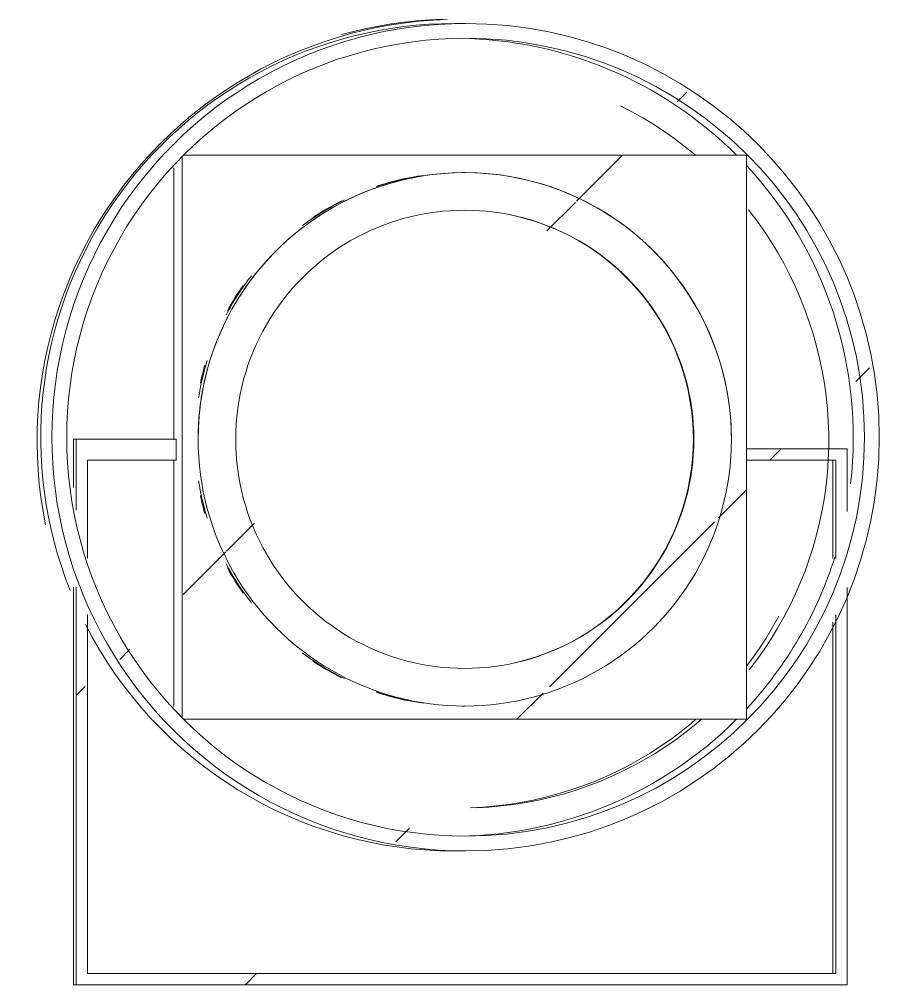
# Model space of a CAD drawing. Header units: centimetres. Extents: x -391356 to -382095, y -768 to 204275.
# Drawn here: x -385264.8 to -385241.45, y 201810.66 to 201836.33 of the extents above; entities that cross this region are included whole.
import ezdxf

# ---------------------------------------------------------------- set-up
doc = ezdxf.new("R2010")
doc.units = ezdxf.units.CM
doc.layers.add('燈具', color=7, linetype='Continuous', lineweight=5)
pattern_1 = [(45.003, (-95.527, 0), (-25.1473063, 25.1392992), []), (45.003, (-95.527, 38.1), (-25.1473063, 25.1392992), [])]
pattern_2 = [(45.003, (-95.626, 0), (-25.1473063, 25.1392992), []), (45.003, (-95.626, 38.1), (-25.1473063, 25.1392992), [])]

# ---------------------------------------------------------------- blocks, each defined once
blk = doc.blocks.new('FP_93-二層天花平面圖')
at = {"layer": '燈具'}
for p, q in [((-388873.587, 201836.118), (-388873.949, 201836.04)), ((-388873.562, 201836.151), (-388873.897, 201836.085)), ((-388873.224, 201836.184), (-388873.587, 201836.118)), ((-388873.226, 201836.207), (-388873.562, 201836.151)), ((-388872.889, 201836.253), (-388873.226, 201836.207)), ((-388872.858, 201836.238), (-388873.224, 201836.184)), ((-388872.55, 201836.289), (-388872.889, 201836.253)), ((-388872.49, 201836.281), (-388872.858, 201836.238)), ((-388872.21, 201836.315), (-388872.55, 201836.289)), ((-388872.121, 201836.311), (-388872.49, 201836.281)), ((-388871.87, 201836.33), (-388872.21, 201836.315)), ((-388871.752, 201836.329), (-388872.121, 201836.311)), ((-388871.556, 201836.219), (-388871.258, 201836.219)), ((-388874.663, 201835.848), (-388875.016, 201835.735)), ((-388874.308, 201835.95), (-388874.663, 201835.848)), ((-388874.229, 201836.008), (-388874.558, 201835.922)), ((-388873.949, 201836.04), (-388874.308, 201835.95)), ((-388873.897, 201836.085), (-388874.229, 201836.008)), ((-388875.364, 201835.611), (-388875.708, 201835.475)), ((-388875.016, 201835.735), (-388875.364, 201835.611)), ((-388875.708, 201835.475), (-388876.047, 201835.328)), ((-388876.381, 201835.17), (-388876.71, 201835.001)), ((-388876.047, 201835.328), (-388876.381, 201835.17)), ((-388877.033, 201834.822), (-388877.35, 201834.632)), ((-388876.71, 201835.001), (-388877.033, 201834.822)), ((-388877.35, 201834.632), (-388877.66, 201834.431)), ((-388877.66, 201834.431), (-388877.964, 201834.221)), ((-388877.964, 201834.221), (-388878.261, 201834.001)), ((-388878.261, 201834.001), (-388878.55, 201833.772)), ((-388878.55, 201833.772), (-388878.831, 201833.533)), ((-388879.105, 201833.285), (-388879.37, 201833.028)), ((-388878.831, 201833.533), (-388879.105, 201833.285)), ((-388879.37, 201833.028), (-388879.626, 201832.763)), ((-388879.626, 201832.763), (-388879.874, 201832.489)), ((-388879.874, 201832.489), (-388880.113, 201832.208)), ((-388880.113, 201832.208), (-388880.342, 201831.919)), ((-388880.342, 201831.919), (-388880.561, 201831.623)), ((-388880.561, 201831.623), (-388880.771, 201831.319)), ((-388880.771, 201831.319), (-388880.97, 201831.009)), ((-388880.97, 201831.009), (-388881.159, 201830.693)), ((-388881.159, 201830.693), (-388881.338, 201830.371)), ((-388881.338, 201830.371), (-388881.505, 201830.043)), ((-388881.505, 201830.043), (-388881.662, 201829.71)), ((-388881.662, 201829.71), (-388881.808, 201829.372)), ((-388881.808, 201829.372), (-388881.943, 201829.03)), ((-388881.943, 201829.03), (-388882.066, 201828.683)), ((-388882.066, 201828.683), (-388882.178, 201828.333)), ((-388882.178, 201828.333), (-388882.278, 201827.979)), ((-388882.278, 201827.979), (-388882.366, 201827.623)), ((-388882.366, 201827.623), (-388882.443, 201827.263)), ((-388882.443, 201827.263), (-388882.508, 201826.902)), ((-388882.508, 201826.902), (-388882.561, 201826.538)), ((-388882.561, 201826.538), (-388882.601, 201826.173)), ((-388882.601, 201826.173), (-388882.63, 201825.808)), ((-388882.63, 201825.808), (-388882.647, 201825.441)), ((-388882.647, 201825.441), (-388882.651, 201825.074)), ((-388882.651, 201825.074), (-388882.644, 201824.708)), ((-388882.644, 201824.708), (-388882.624, 201824.342)), ((-388882.624, 201824.342), (-388882.592, 201823.976)), ((-388882.592, 201823.976), (-388882.548, 201823.613)), ((-388882.548, 201823.613), (-388882.493, 201823.251)), ((-388882.493, 201823.251), (-388882.425, 201822.891)), ((-388871.258, 201814.219), (-388871.556, 201814.219))]:
    blk.add_line(p, q, dxfattribs=at)
blk = doc.blocks.new('FP_94-二層天花平面圖')
at = {"layer": '燈具'}
for p, q in [((-388866.839, 201833.873), (-388867.142, 201834.03)), ((-388866.542, 201833.706), (-388866.839, 201833.873)), ((-388866.251, 201833.529), (-388866.542, 201833.706)), ((-388865.966, 201833.343), (-388866.251, 201833.529)), ((-388865.687, 201833.147), (-388865.966, 201833.343)), ((-388865.415, 201832.941), (-388865.687, 201833.147)), ((-388865.151, 201832.726), (-388865.415, 201832.941)), ((-388863.526, 201830.992), (-388863.732, 201831.262)), ((-388863.33, 201830.714), (-388863.526, 201830.992)), ((-388863.143, 201830.43), (-388863.33, 201830.714)), ((-388862.966, 201830.14), (-388863.143, 201830.43)), ((-388862.799, 201829.844), (-388862.966, 201830.14)), ((-388862.642, 201829.543), (-388862.799, 201829.844)), ((-388862.496, 201829.236), (-388862.642, 201829.543)), ((-388862.36, 201828.925), (-388862.496, 201829.236)), ((-388862.235, 201828.61), (-388862.36, 201828.925)), ((-388862.121, 201828.29), (-388862.235, 201828.61)), ((-388862.018, 201827.967), (-388862.121, 201828.29)), ((-388861.926, 201827.641), (-388862.018, 201827.967)), ((-388861.846, 201827.311), (-388861.926, 201827.641)), ((-388861.777, 201826.98), (-388861.846, 201827.311)), ((-388861.719, 201826.646), (-388861.777, 201826.98)), ((-388861.672, 201826.31), (-388861.719, 201826.646)), ((-388861.638, 201825.974), (-388861.672, 201826.31)), ((-388861.614, 201825.636), (-388861.638, 201825.974)), ((-388861.603, 201825.298), (-388861.614, 201825.636)), ((-388861.603, 201824.96), (-388861.603, 201825.298)), ((-388861.614, 201824.622), (-388861.603, 201824.96)), ((-388861.638, 201824.284), (-388861.614, 201824.622)), ((-388861.672, 201823.948), (-388861.638, 201824.284)), ((-388861.718, 201823.614), (-388861.672, 201823.948)), ((-388861.776, 201823.281), (-388861.718, 201823.614)), ((-388861.845, 201822.951), (-388861.776, 201823.281)), ((-388861.926, 201822.623), (-388861.845, 201822.951)), ((-388862.017, 201822.298), (-388861.926, 201822.623)), ((-388862.12, 201821.977), (-388862.017, 201822.298)), ((-388862.233, 201821.659), (-388862.12, 201821.977)), ((-388862.358, 201821.346), (-388862.233, 201821.659)), ((-388862.493, 201821.037), (-388862.358, 201821.346)), ((-388862.638, 201820.734), (-388862.493, 201821.037)), ((-388862.794, 201820.435), (-388862.638, 201820.734)), ((-388863.093, 201820.165), (-388862.927, 201820.459)), ((-388862.961, 201820.142), (-388862.794, 201820.435)), ((-388863.269, 201819.877), (-388863.093, 201820.165)), ((-388863.137, 201819.855), (-388862.961, 201820.142)), ((-388863.454, 201819.595), (-388863.269, 201819.877)), ((-388863.322, 201819.575), (-388863.137, 201819.855)), ((-388863.649, 201819.32), (-388863.454, 201819.595)), ((-388863.518, 201819.301), (-388863.322, 201819.575)), ((-388863.793, 201819.132), (-388863.649, 201819.32)), ((-388863.722, 201819.034), (-388863.518, 201819.301)), ((-388865.263, 201817.607), (-388865.133, 201817.719)), ((-388865.13, 201817.596), (-388864.987, 201817.719)), ((-388865.795, 201817.194), (-388865.525, 201817.396)), ((-388865.661, 201817.185), (-388865.392, 201817.386)), ((-388865.525, 201817.396), (-388865.263, 201817.607)), ((-388865.392, 201817.386), (-388865.13, 201817.596)), ((-388866.071, 201817.002), (-388865.795, 201817.194)), ((-388865.937, 201816.994), (-388865.661, 201817.185)), ((-388866.354, 201816.82), (-388866.071, 201817.002)), ((-388866.22, 201816.813), (-388865.937, 201816.994)), ((-388866.937, 201816.485), (-388866.642, 201816.648)), ((-388866.802, 201816.479), (-388866.508, 201816.641)), ((-388866.642, 201816.648), (-388866.354, 201816.82)), ((-388866.508, 201816.641), (-388866.22, 201816.813)), ((-388867.237, 201816.333), (-388866.937, 201816.485)), ((-388867.102, 201816.328), (-388866.802, 201816.479)), ((-388867.852, 201816.061), (-388867.542, 201816.192)), ((-388867.715, 201816.058), (-388867.406, 201816.188)), ((-388867.542, 201816.192), (-388867.237, 201816.333)), ((-388867.406, 201816.188), (-388867.102, 201816.328)), ((-388868.806, 201815.735), (-388868.484, 201815.832)), ((-388868.666, 201815.733), (-388868.346, 201815.83)), ((-388868.484, 201815.832), (-388868.166, 201815.941)), ((-388868.346, 201815.83), (-388868.028, 201815.938)), ((-388868.166, 201815.941), (-388867.852, 201816.061)), ((-388868.028, 201815.938), (-388867.715, 201816.058)), ((-388869.788, 201815.509), (-388869.458, 201815.573)), ((-388869.646, 201815.508), (-388869.317, 201815.572)), ((-388869.458, 201815.573), (-388869.13, 201815.648)), ((-388869.317, 201815.572), (-388868.99, 201815.647)), ((-388869.13, 201815.648), (-388868.806, 201815.735)), ((-388868.99, 201815.647), (-388868.666, 201815.733)), ((-388871.124, 201815.369), (-388870.788, 201815.387)), ((-388870.978, 201815.369), (-388870.644, 201815.387)), ((-388870.788, 201815.387), (-388870.453, 201815.416)), ((-388870.644, 201815.387), (-388870.31, 201815.416)), ((-388870.453, 201815.416), (-388870.12, 201815.457)), ((-388870.31, 201815.416), (-388869.977, 201815.456)), ((-388870.12, 201815.457), (-388869.788, 201815.509)), ((-388869.977, 201815.456), (-388869.646, 201815.508))]:
    blk.add_line(p, q, dxfattribs=at)
blk = doc.blocks.new('FP_95-二層天花平面圖')
at = {"layer": '燈具'}
blk.add_line((-388871.353, 201832.254), (-388871.28, 201832.254), dxfattribs=at)
blk = doc.blocks.new('FP_96-二層天花平面圖')
at = {"layer": '燈具'}
blk.add_line((-388871.28, 201818.072), (-388871.353, 201818.072), dxfattribs=at)
blk = doc.blocks.new('12 上下照方形投光燈-2021 - L11-V92-二層天花平面圖')
at = {"layer": '燈具'}
h = blk.add_hatch(dxfattribs=at)
h.set_pattern_fill('FP_41', color=256, style=0, pattern_type=2)
h.set_pattern_definition([(45.003, (-95.493, 0), (-25.1473063, 25.1392992), []), (45.003, (-95.493, 38.1), (-25.1473063, 25.1392992), [])])
h.paths.add_polyline_path([(-388871.258, 201814.219), (-388868.412, 201814.593), (-388865.759, 201815.692), (-388863.267, 201817.719), (-388861.733, 201819.719), (-388860.624, 201822.45), (-388860.259, 201825.219), (-388860.674, 201828.161), (-388861.733, 201830.719), (-388863.793, 201833.236), (-388865.955, 201834.826), (-388868.811, 201835.896), (-388871.379, 201836.203), (-388874.105, 201835.844), (-388876.758, 201834.745), (-388879.136, 201832.866), (-388880.865, 201830.522), (-388881.896, 201827.964), (-388882.257, 201825.219), (-388881.882, 201822.372), (-388880.783, 201819.719), (-388878.791, 201817.253), (-388876.393, 201815.541), (-388874.003, 201814.58), (-388871.28, 201814.222)])
h.paths.add_polyline_path([(-388871.258, 201814.612), (-388874.105, 201815.016), (-388876.758, 201816.184), (-388879.029, 201818.072), (-388880.443, 201819.915), (-388881.502, 201822.473), (-388881.864, 201825.219), (-388881.46, 201828.066), (-388880.292, 201830.719), (-388878.757, 201832.719), (-388876.294, 201834.515), (-388874.003, 201835.464), (-388871.258, 201835.825), (-388868.513, 201835.464), (-388865.955, 201834.404), (-388863.759, 201832.719), (-388862.074, 201830.522), (-388861.014, 201827.964), (-388860.694, 201824.908), (-388861.171, 201822.094), (-388862.074, 201819.915), (-388863.793, 201817.692), (-388866.366, 201815.863), (-388868.811, 201814.934), (-388869.445, 201814.851)])
h = blk.add_hatch(dxfattribs=at)
h.set_pattern_fill('FP_43', color=256, style=0, pattern_type=2)
h.set_pattern_definition([(89.162, (-388783.264, 0), (-1.1030684463, -25.1235543656), []), (89.162, (-388783.264, 38.1), (-1.1030684463, -25.1235543656), [])])
h.paths.add_polyline_path([(-388878.791, 201817.763), (-388878.791, 201832.674), (-388879.018, 201832.254), (-388879.018, 201818.058)])
h = blk.add_hatch(dxfattribs=at)
h.set_pattern_fill('FP_42', color=256, style=0, pattern_type=2)
h.set_pattern_definition(pattern_1)
h.paths.add_polyline_path([(-388865.955, 201817.719), (-388863.793, 201817.753), (-388863.793, 201832.719), (-388878.791, 201832.674), (-388878.757, 201817.719), (-388866.267, 201817.719)])
h.paths.add_polyline_path([(-388871.28, 201818.072), (-388873.116, 201818.314), (-388875.092, 201819.227), (-388876.487, 201820.401), (-388877.497, 201821.802), (-388878.177, 201823.694), (-388878.371, 201825.163), (-388878.082, 201827.113), (-388877.421, 201828.709), (-388876.294, 201830.177), (-388874.512, 201831.434), (-388873.116, 201832.013), (-388871.28, 201832.254), (-388869.445, 201832.013), (-388867.495, 201831.12), (-388866.073, 201829.925), (-388865.14, 201828.709), (-388864.432, 201826.999), (-388864.19, 201825.163), (-388864.432, 201823.328), (-388865.14, 201821.618), (-388866.47, 201819.993), (-388867.735, 201819.022), (-388869.445, 201818.314)])
h = blk.add_hatch(dxfattribs=at)
h.set_pattern_fill('FP_42', color=256, style=0, pattern_type=2)
h.set_pattern_definition(pattern_1)
h.paths.add_polyline_path([(-388878.371, 201825.163), (-388877.371, 201825.163), (-388876.768, 201827.806), (-388875.078, 201829.925), (-388872.636, 201831.102), (-388869.925, 201831.102), (-388867.474, 201829.914), (-388865.787, 201827.78), (-388865.19, 201825.163), (-388864.19, 201825.163), (-388864.829, 201827.957), (-388865.14, 201828.491), (-388866.366, 201830.243), (-388868.781, 201831.737), (-388869.445, 201831.889), (-388871.379, 201832.235), (-388874.055, 201831.624), (-388874.608, 201831.304), (-388876.462, 201829.925), (-388877.831, 201827.718), (-388878.006, 201826.999), (-388878.129, 201826.378)])
h = blk.add_hatch(dxfattribs=at)
h.set_pattern_fill('FP_44', color=256, style=0, pattern_type=2)
h.set_pattern_definition(pattern_2)
h.paths.add_polyline_path([(-388865.202, 201825.163), (-388865.205, 201825.227), (-388865.814, 201827.832), (-388867.507, 201829.937), (-388867.483, 201829.911), (-388865.793, 201827.755), (-388865.203, 201825.17)])
h = blk.add_hatch(dxfattribs=at)
h.set_pattern_fill('FP_45', color=256, style=0, pattern_type=2)
h.set_pattern_definition([(45.003, (-95.692, 0), (-25.1473063, 25.1392992), []), (45.003, (-95.692, 38.1), (-25.1473063, 25.1392992), [])])
h.paths.add_polyline_path([(-388861.111, 201810.663), (-388861.194, 201821.019), (-388861.411, 201820.497), (-388861.411, 201810.963), (-388881.309, 201810.963), (-388881.392, 201820.709), (-388881.609, 201821.231), (-388881.609, 201810.663)])
h.paths.add_polyline_path([(-388861.411, 201821.995), (-388861.213, 201822.473), (-388861.111, 201823.248), (-388861.111, 201824.908), (-388863.793, 201824.888), (-388863.793, 201824.608), (-388861.411, 201824.608), (-388861.411, 201822.45)])
h.paths.add_polyline_path([(-388881.309, 201822.006), (-388881.309, 201824.608), (-388878.956, 201824.608), (-388879.018, 201825.163), (-388881.609, 201825.163), (-388881.502, 201822.473), (-388881.362, 201822.134)])
h = blk.add_hatch(dxfattribs=at)
h.set_pattern_fill('FP_42', color=256, style=0, pattern_type=2)
h.set_pattern_definition(pattern_1)
h.paths.add_polyline_path([(-388871.28, 201818.072), (-388868.514, 201818.7), (-388867.953, 201819.022), (-388866.098, 201820.401), (-388864.73, 201822.608), (-388864.555, 201823.328), (-388864.289, 201825.163), (-388865.205, 201825.099), (-388865.814, 201822.495), (-388867.498, 201820.394), (-388869.94, 201819.225), (-388872.646, 201819.23), (-388875.084, 201820.408), (-388876.782, 201822.584), (-388877.421, 201825.163), (-388878.371, 201825.163), (-388877.767, 201822.454), (-388877.383, 201821.778), (-388876.294, 201820.149), (-388873.835, 201818.612), (-388873.116, 201818.437), (-388871.33, 201818.082)])
h = blk.add_hatch(dxfattribs=at)
h.set_pattern_fill('FP_44', color=256, style=0, pattern_type=2)
h.set_pattern_definition(pattern_2)
h.paths.add_polyline_path([(-388871.332, 201818.082), (-388871.379, 201818.092), (-388871.379, 201818.09)])
h.paths.add_polyline_path([(-388869.925, 201819.225), (-388867.474, 201820.412), (-388865.787, 201822.546), (-388865.809, 201822.515), (-388867.735, 201820.285), (-388869.937, 201819.225)])
for p, q in [((-388878.791, 201817.763), (-388878.791, 201832.685)), ((-388878.757, 201832.719), (-388863.793, 201832.719)), ((-388863.793, 201832.719), (-388863.793, 201817.719)), ((-388879.018, 201832.38), (-388879.018, 201825.149)), ((-388881.687, 201825.163), (-388881.687, 201823.88)), ((-388881.687, 201825.163), (-388881.609, 201825.163)), ((-388881.609, 201823.28), (-388881.609, 201825.163)), ((-388881.609, 201825.163), (-388881.309, 201825.163)), ((-388881.309, 201825.163), (-388878.956, 201825.163)), ((-388878.956, 201825.163), (-388878.956, 201824.608)), ((-388863.793, 201824.908), (-388861.411, 201824.908)), ((-388861.411, 201824.908), (-388861.111, 201824.908)), ((-388861.111, 201824.908), (-388861.111, 201823.248)), ((-388878.956, 201824.608), (-388881.309, 201824.608)), ((-388881.309, 201824.608), (-388881.309, 201822.006)), ((-388879.018, 201824.608), (-388879.018, 201818.058)), ((-388861.411, 201824.608), (-388863.793, 201824.608)), ((-388861.49, 201824.608), (-388861.49, 201821.995)), ((-388861.411, 201821.995), (-388861.411, 201824.608)), ((-388881.687, 201821.231), (-388881.687, 201810.663)), ((-388881.609, 201810.663), (-388881.609, 201821.231)), ((-388861.111, 201821.221), (-388861.111, 201810.663)), ((-388881.309, 201820.507), (-388881.309, 201810.963)), ((-388861.411, 201810.963), (-388861.411, 201820.497)), ((-388861.49, 201820.306), (-388861.49, 201810.963)), ((-388863.793, 201817.719), (-388878.757, 201817.719)), ((-388881.309, 201810.963), (-388861.411, 201810.963)), ((-388881.609, 201810.663), (-388881.687, 201810.663)), ((-388861.111, 201810.663), (-388881.609, 201810.663))]:
    blk.add_line(p, q, dxfattribs=at)
for centre, major_axis, start_param, end_param in [((-388871.556, 201825.219), (0, 11), 0, 1.950001), ((-388871.258, 201825.219), (0, 11), 0, 3.141593), ((-388871.258, 201825.219), (0, 11), 3.141593, 6.283185), ((-388871.258, 201825.219), (0, 10.607), 0, 3.141593), ((-388871.556, 201825.219), (0, 10.607), 5.497787, 6.268976), ((-388871.258, 201825.219), (0, 10.607), 3.141593, 6.283185), ((-388871.28, 201825.163), (0, 7.091), 5.153633, 7.853982), ((-388871.28, 201825.163), (0, 7.091), 4.712389, 7.414195), ((-388871.556, 201825.219), (0, 10.607), 4.5965, 5.461999), ((-388871.353, 201825.163), (0, 7.091), 0.144017, 0.328384), ((-388871.379, 201825.163), (0, 7.091), 0.19635, 0.321051), ((-388871.28, 201825.163), (0, 6.091), 4.712389, 7.853982), ((-388871.353, 201825.163), (0, 7.091), 0.457014, 0.641381), ((-388871.379, 201825.163), (0, 7.091), 0.464347, 0.589049), ((-388871.292, 201825.163), (0, 6.091), 4.712389, 6.058786), ((-388871.353, 201825.163), (0, 7.091), 0.910191, 1.085243), ((-388871.379, 201825.163), (0, 7.091), 0.955538, 1.067539), ((-388871.28, 201825.163), (0, 7.091), 1.134965, 1.570796), ((-388871.28, 201825.163), (0, 7.091), 4.712389, 5.149223), ((-388871.353, 201825.163), (0, 7.091), 1.270952, 1.414844), ((-388871.379, 201825.163), (0, 7.091), 1.288655, 1.358175), ((-388871.28, 201825.163), (0, 7.091), 1.570796, 4.712389), ((-388871.28, 201825.163), (0, 7.091), 1.570796, 4.712389), ((-388871.28, 201825.163), (0, 6.091), 1.570796, 4.712389), ((-388871.292, 201825.163), (0, 6.091), 3.365992, 4.712389), ((-388871.353, 201825.163), (0, 7.091), 1.726748, 1.870641), ((-388871.379, 201825.163), (0, 7.091), 1.783418, 1.852938), ((-388871.556, 201825.219), (0, 10.607), 3.96269, 4.406718), ((-388871.353, 201825.163), (0, 7.091), 2.05635, 2.231402), ((-388871.379, 201825.163), (0, 7.091), 2.074053, 2.186055), ((-388871.556, 201825.219), (0, 11), 2.040291, 3.141593), ((-388871.353, 201825.163), (0, 7.091), 2.500212, 2.684578), ((-388871.379, 201825.163), (0, 7.091), 2.552544, 2.677245), ((-388871.353, 201825.163), (0, 7.091), 2.813209, 2.997575), ((-388871.379, 201825.163), (0, 7.091), 2.820542, 2.945243), ((-388871.556, 201825.219), (0, 10.607), 3.155802, 3.926991)]:
    blk.add_ellipse(centre, major_axis=major_axis, ratio=0.999893, start_param=start_param, end_param=end_param, dxfattribs=at)
for name in ['FP_93-二層天花平面圖', 'FP_94-二層天花平面圖', 'FP_95-二層天花平面圖', 'FP_96-二層天花平面圖']:
    blk.add_blockref(name, (0, 0), dxfattribs=at)

msp = doc.modelspace()

# ---------------------------------------------------------------- block references
at = {"layer": '燈具'}
msp.add_blockref('12 上下照方形投光燈-2021 - L11-V92-二層天花平面圖', (3618.322, 0), dxfattribs=at)

doc.saveas('drawing.dxf')
